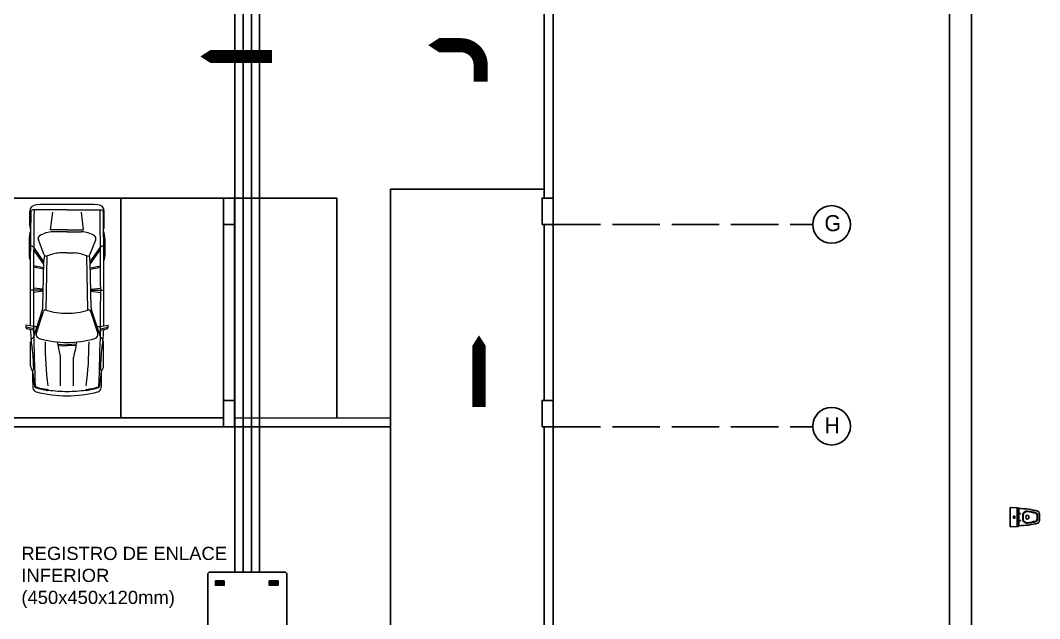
# Model space of a CAD drawing. Header units: metres. Extents: x -525 to 413, y -37 to 272.
# Drawn here: x -4.51 to 18.68, y 39.41 to 53.01 of the extents above; entities that cross this region are included whole.
import ezdxf

# ---------------------------------------------------------------- set-up
doc = ezdxf.new("R2010")
doc.units = ezdxf.units.M
doc.header["$MEASUREMENT"] = 0
doc.linetypes.add('ACAD_ISO02W100', pattern=[15, 12, -3])
doc.linetypes.add('DOT', pattern=[0.25, 0, -0.25])
doc.layers.get('0').update_dxf_attribs({"color": 254})
doc.layers.add('AUTOS', color=254, linetype='Continuous', lineweight=20)
doc.layers.add('SIMBOLOGIA', color=254, linetype='Continuous', lineweight=18)
for name, color, linetype in [('ICT_EXTERNA', 3, 'Continuous'), ('ICT_TEXTS', 210, 'Continuous'), ('L.COLUMNA', 254, 'Continuous'), ('letra', 254, 'DOT'), ('MUEBLES MULTI', 254, 'Continuous'), ('NOFIJO', 254, 'Continuous')]:
    doc.layers.add(name, color=color, linetype=linetype)
doc.styles.add('COTA', font='arial.ttf', dxfattribs={"height": 1})
doc.styles.get("Standard").update_dxf_attribs({"font": 'HTOWERT.TTF', "height": 0.08})

# ---------------------------------------------------------------- blocks, each defined once
blk = doc.blocks.new('ISS-I-19')
for points in [[(-0.21, 0), (0.21, 0, -0.423114), (0.22, -0.01), (0.215, -0.165), (-0.215, -0.165), (-0.22, -0.01, -0.423114)], [(-0.195, -0.2, 0.063391), (-0.136, -0.629, 0.305778), (-0.094, -0.665, 0.026376), (0, -0.672, 0.026376), (0.094, -0.665, 0.305778), (0.136, -0.629, 0.063391), (0.195, -0.2)], [(0.035, -0.365, 0.191623), (-0.032, -0.365, 0.289538), (-0.044, -0.383), (-0.044, -0.389, 0.888012), (0.046, -0.389), (0.046, -0.383, 0.289538)]]:
    blk.add_lwpolyline(points, format="xyb", close=True)
for points in [[(-0.215, -0.165), (-0.215, -0.18), (0.215, -0.18), (0.215, -0.165)], [(-0.215, -0.18), (-0.195, -0.2)], [(0.215, -0.18), (0.195, -0.2)]]:
    blk.add_lwpolyline(points)
blk.add_lwpolyline([(0.02, -0.111), (0.02, -0.08), (-0.02, -0.08), (-0.02, -0.111)], close=True)
for points in [[(-0.001, -0.627, 0.016864), (0.057, -0.624, 0.321456), (0.101, -0.586, 0.028421), (0.136, -0.4, 0.452707), (0.037, -0.287), (-0.037, -0.287, 0.452707), (-0.136, -0.4, 0.028421), (-0.101, -0.586, 0.321456), (-0.057, -0.624, 0.016864), (0.001, -0.627)], [(-0.001, -0.617, 0.016864), (0.056, -0.614, 0.321456), (0.091, -0.584, 0.028421), (0.126, -0.399, 0.452707), (0.037, -0.297), (-0.037, -0.297, 0.452707), (-0.126, -0.399, 0.028421), (-0.091, -0.584, 0.321456), (-0.056, -0.614, 0.016864), (0.001, -0.617, -0.000262), (0, -0.617, -0.000262), (-0.001, -0.617, 0.000262), (0, -0.617, 0.000262), (0.001, -0.617, -0.000262), (0, -0.617, -0.000262), (-0.001, -0.617, 0.000262), (0, -0.617, 0.000262), (0.001, -0.617)]]:
    blk.add_lwpolyline(points, format="xyb")
for centre, radius in [((-0.08, -0.23), 0.005), ((0, -0.095), 0.0109), ((0.08, -0.23), 0.005)]:
    blk.add_circle(centre, radius)
blk = doc.blocks.new('Registro enlace')
for p, q in [((0, 1.75), (0, 0.05)), ((1.25, 1.8), (0.05, 1.8)), ((1.3, 0.05), (1.3, 1.75)), ((0.2, 1.575), (0.3, 1.575)), ((0.2, 1.55), (0.3, 1.55)), ((0.2, 1.45), (0.3, 1.45)), ((0.2, 1.425), (0.3, 1.425)), ((0.2, 0.35), (0.3, 0.35)), ((0.2, 0.325), (0.3, 0.325)), ((0.05, 0), (1.25, 0)), ((0.2, 0.225), (0.3, 0.225)), ((0.2, 0.2), (0.3, 0.2))]:
    blk.add_line(p, q)
for points in [[(0.2, 1.6), (0.3, 1.6), (0.3, 1.4), (0.2, 1.4)], [(0.2, 0.375), (0.3, 0.375), (0.3, 0.175), (0.2, 0.175)]]:
    blk.add_lwpolyline(points, close=True)
for centre, radius in [((0.25, 1.5), 0.0354), ((0.25, 1.5), 0.0202), ((0.25, 0.275), 0.0354), ((0.25, 0.275), 0.0202)]:
    blk.add_circle(centre, radius)
for centre, start, end in [((0.05, 1.75), 90, 180), ((1.25, 1.75), 0, 90), ((0.05, 0.05), 180, 270), ((1.25, 0.05), 270, 0)]:
    blk.add_arc(centre, 0.05, start, end)

msp = doc.modelspace()

# ---------------------------------------------------------------- linework, layer by layer
for p, q in [((7.407, 54.969), (7.407, 48.969)), ((7.407, 48.369), (7.407, 44.384)), ((3.907, 39.169), (3.907, 44.337)), ((-6.893, 43.977), (0.107, 43.971)), ((0.357, 43.971), (3.907, 43.968))]:
    msp.add_line(p, q)
at = {"ltscale": 0.02}
for p, q in [((7.407, 48.969), (7.407, 52.169)), ((3.907, 39.169), (3.907, 49.169)), ((3.907, 49.169), (7.407, 49.169)), ((2.69, 48.969), (-14.143, 48.969)), ((-2.226, 48.969), (-2.226, 43.973)), ((2.69, 48.969), (2.69, 43.969)), ((0.107, 48.478), (0.107, 43.784)), ((0.357, 48.478), (0.357, 43.784)), ((7.407, 44.384), (7.407, 48.369)), ((3.907, 44.337), (3.907, 47.713)), ((-14.393, 43.771), (3.907, 43.771)), ((7.407, 39.169), (7.407, 43.771))]:
    msp.add_line(p, q, dxfattribs=at)
at = {"linetype": 'Continuous'}
for points in [[(-24.871, 85.327), (-24.871, 25.927), (17.129, 25.927), (17.129, 85.327)], [(-24.371, 84.827), (-24.371, 26.427), (16.629, 26.427), (16.629, 84.827)]]:
    msp.add_lwpolyline(points, close=True, dxfattribs=at)
msp.add_lwpolyline([(-14.393, 39.169), (7.607, 39.169), (7.607, 79.169), (-14.393, 79.169)], close=True)
at = {"ltscale": 0.2}
for centre in [(13.946, 48.369), (13.946, 43.784)]:
    msp.add_circle(centre, 0.428, dxfattribs=at)
at = {"layer": 'AUTOS'}
for p, q in [((-4.298, 48.348), (-4.298, 48.667)), ((-3.45, 48.7), (-4.226, 48.7)), ((-3.825, 48.245), (-3.775, 48.65)), ((-3.45, 48.7), (-2.674, 48.7)), ((-3.075, 48.245), (-3.125, 48.65)), ((-2.602, 48.348), (-2.602, 48.667)), ((-3.45, 48.245), (-3.825, 48.245)), ((-3.45, 48.245), (-3.075, 48.245)), ((-3.969, 47.682), (-4.102, 48.021)), ((-3.45, 48.205), (-3.773, 48.205)), ((-3.45, 48.205), (-3.126, 48.205)), ((-2.931, 47.682), (-2.797, 48.021)), ((-3.979, 47.468), (-4.21, 47.799)), ((-3.978, 47.519), (-4.209, 47.851)), ((-2.922, 47.519), (-2.69, 47.851)), ((-2.921, 47.468), (-2.69, 47.799)), ((-3.978, 47.519), (-3.959, 47.666)), ((-3.925, 46.425), (-3.9, 47.656)), ((-3.45, 47.725), (-3.615, 47.725)), ((-3.45, 47.725), (-3.285, 47.725)), ((-2.975, 46.425), (-3, 47.656)), ((-2.922, 47.519), (-2.941, 47.666)), ((-3.98, 47.381), (-4.212, 47.427)), ((-3.981, 47.35), (-4.212, 47.396)), ((-3.999, 46.485), (-3.978, 47.519)), ((-2.901, 46.485), (-2.922, 47.519)), ((-2.919, 47.381), (-2.687, 47.427)), ((-2.919, 47.35), (-2.687, 47.396)), ((-3.991, 46.875), (-4.289, 46.875)), ((-3.99, 46.9), (-4.214, 46.925)), ((-3.991, 46.85), (-4.214, 46.825)), ((-2.909, 46.9), (-2.686, 46.925)), ((-2.909, 46.875), (-2.611, 46.875)), ((-2.908, 46.85), (-2.686, 46.825)), ((-4.208, 45.816), (-4.009, 46.427)), ((-4.148, 45.905), (-3.988, 46.393)), ((-2.752, 45.905), (-2.912, 46.393)), ((-2.691, 45.816), (-2.891, 46.427)), ((-4.193, 46.048), (-4.388, 46.078)), ((-4.2, 46.001), (-4.387, 46.035)), ((-4.219, 45.964), (-4.349, 45.994)), ((-2.707, 46.048), (-2.512, 46.078)), ((-2.7, 46.001), (-2.513, 46.035)), ((-2.68, 45.964), (-2.551, 45.994)), ((-4.28, 45.154), (-4.28, 45.703)), ((-2.62, 45.154), (-2.62, 45.703)), ((-3.664, 45.646), (-3.45, 45.635)), ((-3.66, 45.62), (-3.45, 45.61)), ((-3.236, 45.646), (-3.45, 45.635)), ((-3.24, 45.62), (-3.45, 45.61)), ((-3.6, 44.7), (-3.6, 45.344)), ((-3.3, 44.7), (-3.3, 45.344))]:
    msp.add_line(p, q, dxfattribs=at)
for centre, radius, start, end in [((-4.148, 48.667), 0.15, 91.5284, 180), ((-3.522, 25.217), 23.609, 89.824, 91.5284), ((-3.377, 25.217), 23.609, 88.4716, 90.176), ((-2.752, 48.667), 0.15, 0, 88.4716), ((132.219, 46.725), 136.508, 179.1916, 180.27809), ((-4.226, 48.65), 0.05, 90, 179.1916), ((132.219, 46.725), 136.433, 179.17045, 180.28319), ((-139.118, 46.725), 136.433, 359.71681, 0.82955), ((-2.674, 48.65), 0.05, 0.8084, 90), ((-139.118, 46.725), 136.508, 359.72191, 0.8084), ((-3.996, 48.358), 0.302, 182.0107, 199.6993), ((-2.904, 48.358), 0.302, 340.3007, 357.9893), ((132.219, 46.725), 136.538, 179.44987, 179.58524), ((-3.756, 48.035), 0.557, 160.511, 179.9102), ((-4.033, 48.049), 0.075, 122.6874, 202.3801), ((-3.755, 47.617), 0.589, 91.7286, 122.6874), ((-3.144, 47.617), 0.589, 57.3126, 88.2714), ((-2.867, 48.049), 0.075, 337.6199, 57.3126), ((-3.144, 48.035), 0.557, 0.0898, 19.489), ((-139.118, 46.725), 136.538, 0.41476, 0.55013), ((-4.268, 47.801), 0.0764, 40.4212, 102.5469), ((-2.632, 47.801), 0.0764, 77.4531, 139.5788), ((-3.835, 47.704), 0.48, 178.863, 199.997), ((-3.922, 47.701), 0.05, 201.3351, 292.4251), ((-3.504, 46.658), 1.073, 95.9218, 111.8147), ((-3.395, 46.658), 1.073, 68.1853, 84.0782), ((-2.977, 47.701), 0.05, 247.5749, 338.6649), ((-3.064, 47.704), 0.48, 340.003, 1.137), ((-4.199, 46.489), 0.2, 341.8758, 358.8358), ((-3.94, 46.378), 0.05, 72.0523, 161.8758), ((-3.45, 47.892), 1.542, 252.0523, 270), ((-3.45, 47.892), 1.542, 270, 287.9477), ((-2.959, 46.378), 0.05, 18.1242, 107.9477), ((-2.701, 46.489), 0.2, 181.1642, 198.1242), ((132.219, 46.677), 136.608, 180.25122, 180.26624), ((-4.338, 46.043), 0.05, 180.2662, 256.7526), ((146.446, 58.423), 151.245, 184.71917, 184.81546), ((-4.242, 45.907), 0.0605, 347.2131, 68.0442), ((-4.286, 46.005), 0.087, 328.8418, 31.7627), ((141.442, 49.543), 145.698, 181.40895, 181.91339), ((-4.178, 46.189), 0.142, 258.0908, 289.9472), ((-2.721, 46.189), 0.142, 250.0528, 281.9092), ((-148.342, 49.543), 145.698, 358.08661, 358.59105), ((-2.658, 45.907), 0.0605, 111.9558, 192.7869), ((-2.613, 46.005), 0.087, 148.2373, 211.1582), ((-153.345, 58.423), 151.245, 355.18454, 355.28083), ((-2.562, 46.043), 0.05, 283.2474, 359.7338), ((-139.118, 46.677), 136.608, 359.73376, 359.74878), ((-4.25, 45.701), 0.0302, 122.6308, 176.3249), ((-4.288, 45.867), 0.0947, 281.2743, 327.7767), ((-7.077, 45.21), 2.859, 6.8617, 10.4085), ((-4.053, 45.874), 0.1, 161.8758, 253.3691), ((-3.45, 47.892), 2.207, 253.3691, 270), ((3.797, 45.693), 7.747, 179.9343, 187.3641), ((-2.177, 45.854), 1.501, 186.0192, 197.4491), ((-3.45, 47.892), 2.207, 270, 286.6309), ((-4.723, 45.854), 1.501, 342.5509, 353.9808), ((-10.697, 45.693), 7.747, 352.6359, 0.0657), ((-2.847, 45.874), 0.1, 286.6309, 18.1242), ((-2.611, 45.867), 0.0947, 212.2233, 258.7257), ((0.178, 45.21), 2.859, 169.5915, 173.1383), ((-2.65, 45.701), 0.0302, 3.6751, 57.3692), ((-8.433, 45.043), 4.224, 0.9026, 7.1044), ((1.533, 45.043), 4.224, 172.8956, 179.0974), ((-3.8, 45.344), 0.2, 0, 17.4491), ((-3.7, 45.359), 0.1, 0, 17.9901), ((-3.1, 45.344), 0.2, 162.5509, 180), ((-3.2, 45.359), 0.1, 162.0099, 180), ((-4.06, 45.162), 0.22, 181.9598, 217.953), ((0.42, 44.909), 4.655, 178.5567, 183.0944), ((-4.449, 45.134), 0.241, 333.5125, 354.2617), ((150.842, 64.444), 156.286, 187.13721, 187.2567), ((-157.742, 64.444), 156.286, 352.7433, 352.86279), ((-2.45, 45.134), 0.241, 185.7383, 206.4875), ((-7.32, 44.909), 4.655, 356.9056, 1.4433), ((-2.84, 45.162), 0.22, 322.047, 358.0402), ((-4.128, 44.663), 0.1, 183.0944, 255.2785), ((-4.143, 44.707), 0.05, 185.208, 219.3249), ((-4.165, 44.65), 0.0292, 68.8501, 123.3141), ((-4.149, 44.702), 0.0418, 219.2631, 220.7931), ((-4.149, 44.702), 0.0418, 220.7931, 253.3338), ((-3.695, 46.034), 1.449, 251.2299, 261.9906), ((-3.708, 46.06), 1.452, 252.0988, 262.6601), ((-3.45, 47.245), 2.77, 255.2785, 270), ((-3.894, 44.628), 0.0292, 258.4027, 309.8044), ((-3.9, 44.591), 0.0292, 30.9336, 82.3354), ((-3.445, 47.637), 3.062, 261.9295, 269.9089), ((-3.455, 47.637), 3.062, 270.0911, 278.0705), ((-3.45, 47.245), 2.77, 270, 284.7215), ((-3, 44.591), 0.0292, 97.6646, 149.0664), ((-3.006, 44.628), 0.0292, 230.1956, 281.5973), ((-3.192, 46.06), 1.452, 277.3399, 287.9012), ((-3.205, 46.034), 1.449, 278.0094, 288.7701), ((-2.735, 44.65), 0.0292, 56.6859, 111.1499), ((-2.771, 44.663), 0.1, 284.7215, 356.9056), ((-2.751, 44.702), 0.0418, 286.6662, 319.2069), ((-2.751, 44.702), 0.0418, 319.2069, 320.7369), ((-2.757, 44.707), 0.05, 320.6751, 354.792)]:
    msp.add_arc(centre, radius, start, end, dxfattribs=at)
at = {"layer": 'ICT_EXTERNA', "ltscale": 0.015}
for p, q in [((0.37, 40.469), (0.37, 60.581)), ((0.557, 40.469), (0.557, 60.581)), ((0.744, 40.469), (0.744, 60.581)), ((0.931, 40.469), (0.931, 60.581)), ((0.37, 40.469), (0.931, 40.469))]:
    msp.add_line(p, q, dxfattribs=at)
at = {"layer": 'L.COLUMNA', "linetype": 'ACAD_ISO02W100', "ltscale": 0.09}
for p, q in [((7.607, 48.369), (13.518, 48.369)), ((7.607, 43.771), (13.518, 43.771))]:
    msp.add_line(p, q, dxfattribs=at)
at = {"layer": 'NOFIJO', "ltscale": 0.02}
for points in [[(0.107, 48.369), (0.357, 48.369), (0.357, 48.969), (0.107, 48.969)], [(7.357, 48.369), (7.607, 48.369), (7.607, 48.969), (7.357, 48.969)], [(0.107, 43.771), (0.357, 43.771), (0.357, 44.371), (0.107, 44.371)], [(7.357, 43.771), (7.607, 43.771), (7.607, 44.371), (7.357, 44.371)]]:
    msp.add_lwpolyline(points, close=True, dxfattribs=at)
at = {"layer": 'SIMBOLOGIA'}
for points in [[(5.961, 51.619, 0.322, 0.322, 0), (5.961, 51.992, 0.322, 0.322, 0.413674), (5.51, 52.444, 0.322, 0.322, 0), (5.369, 52.444, 0.782, 0, 0), (4.768, 52.444, 0, 0, 0)], [(1.215, 52.188, 0.301, 0.301, 0), (0.184, 52.188, 0.773, 0, 0), (-0.417, 52.188, 0, 0, 0)], [(5.923, 44.218, 0.301, 0.301, 0), (5.923, 45.249, 0.773, 0, 0), (5.923, 45.85, 0, 0, 0)]]:
    msp.add_lwpolyline(points, format="xyseb", dxfattribs=at)

# ---------------------------------------------------------------- block references
at = {"layer": 'ICT_EXTERNA', "rotation": 270.0000000000005}
msp.add_blockref('Registro enlace', (-0.249, 40.469), dxfattribs=at)
at = {"layer": 'MUEBLES MULTI', "rotation": 90.0000000000005}
msp.add_blockref('ISS-I-19', (18.007, 41.717), dxfattribs=at)

# ---------------------------------------------------------------- texts
at = {"layer": 'ICT_TEXTS', "ltscale": 0.015, "insert": (-4.49, 41.043), "char_height": 0.3, "attachment_point": 1, "style": 'COTA'}
msp.add_mtext_dynamic_manual_height_columns('REGISTRO DE ENLACE \\PINFERIOR\\P(450x450x120mm)', width=7.32936, gutter_width=1.184, heights=[1.779], dxfattribs=at)
at = {"layer": 'letra', "linetype": 'ACAD_ISO02W100', "ltscale": 0.009}
for s, p in [('G', (13.783, 48.218)), ('H', (13.783, 43.62))]:
    msp.add_text(s, height=0.364, dxfattribs=at).set_placement(p)

doc.saveas('drawing.dxf')
